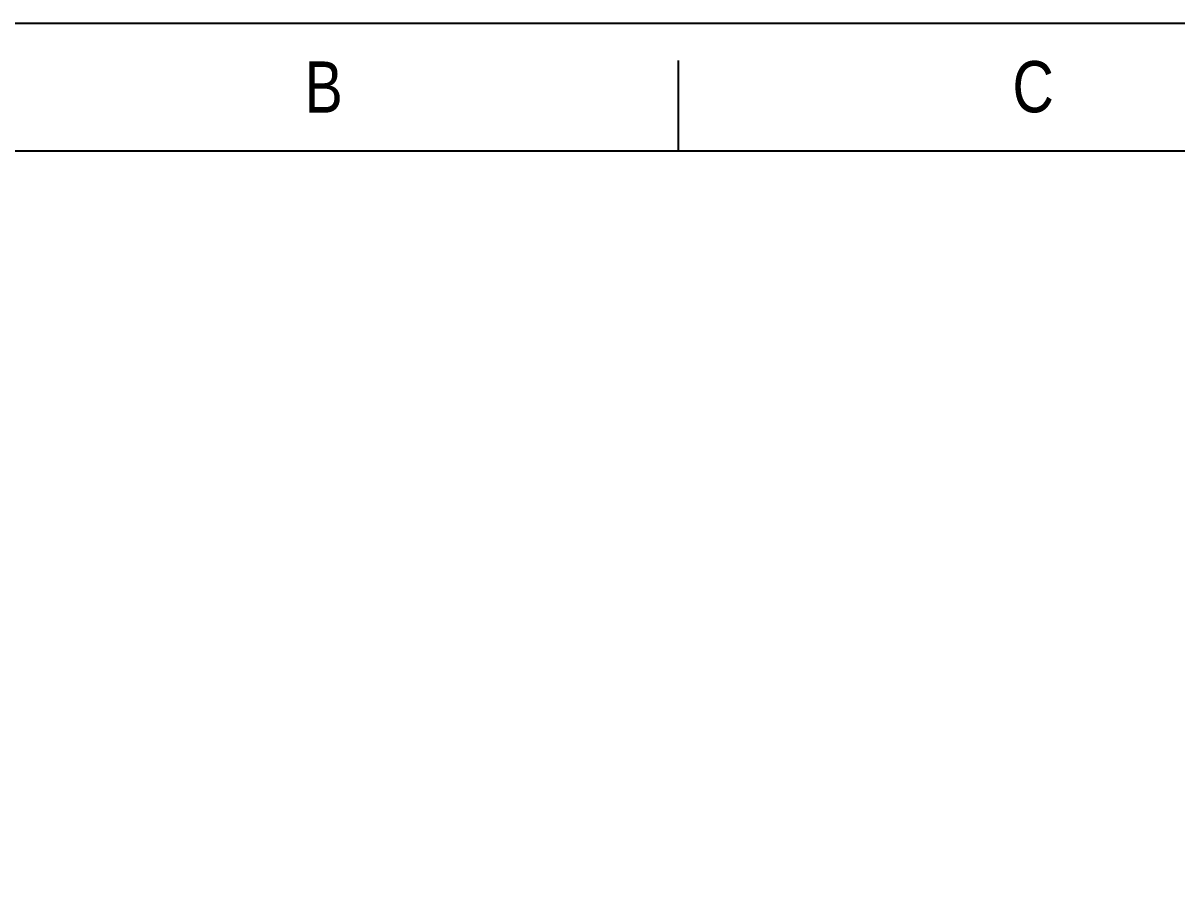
# Model space of a CAD drawing. Header units: inches. Extents: x 1105 to 1525, y -292 to 302.
# Drawn here: x 1203.2 to 1330.6, y 207.6 to 302.2 of the extents above; entities that cross this region are included whole.
import ezdxf

# ---------------------------------------------------------------- set-up
doc = ezdxf.new("R2010")
doc.units = ezdxf.units.IN
doc.header["$LTSCALE"] = 2.42
doc.header["$MEASUREMENT"] = 0
doc.layers.add('FORM', color=7, linetype='CONTINUOUS')
doc.styles.get("Standard").update_dxf_attribs({"font": 'arial.ttf', "width": 0.8})

msp = doc.modelspace()

# ---------------------------------------------------------------- linework, layer by layer
at = {"layer": 'FORM'}
for p, q in [((1275.58, 288.04), (1275.58, 298.04)), ((1510.61, 288.04), (1118.89, 288.04))]:
    msp.add_line(p, q, dxfattribs=at)
msp.add_lwpolyline([(1104.75, 302.18), (1524.75, 302.18), (1524.75, -291.76), (1104.75, -291.76)], close=True, dxfattribs=at)

# ---------------------------------------------------------------- texts
at = {"layer": 'FORM', "char_height": 5.66, "attachment_point": 5}
for s, insert in [('B', (1236.41, 295.11)), ('C', (1314.75, 295.11))]:
    msp.add_mtext_dynamic_manual_height_columns(s, width=10, gutter_width=12.5, heights=[0], dxfattribs=dict(at, insert=insert))

doc.saveas('drawing.dxf')
